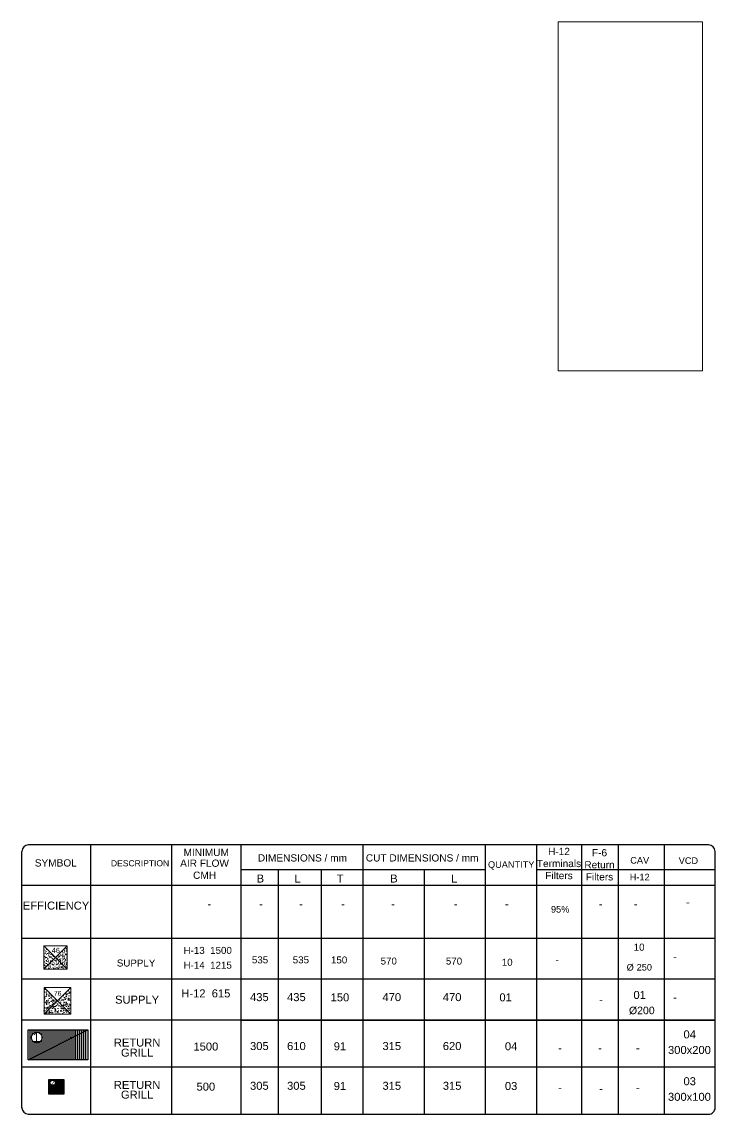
# Model space of a CAD drawing. Extents: x -57174 to 10055, y -18330 to 89882.
# Drawn here: x -57174 to -50217, y 58727 to 69684 of the extents above; entities that cross this region are included whole.
import ezdxf
from ezdxf.enums import TextEntityAlignment as Align

# ---------------------------------------------------------------- set-up
doc = ezdxf.new("R2010")
doc.units = 0
doc.header["$LTSCALE"] = 50
doc.header["$MEASUREMENT"] = 0
for name, color, linetype in [('DIFF SUPPLY', 1, 'CONTINUOUS'), ('Return Ahu-03', 4, 'CONTINUOUS'), ('Return grill 300x300', 2, 'CONTINUOUS'), ('RETURN GRILL-600x300', 2, 'CONTINUOUS'), ('Supply Ahu-04', 5, 'CONTINUOUS')]:
    doc.layers.add(name, color=color, linetype=linetype)
doc.styles.add('ARIAL', font='arial.ttf')
doc.styles.add('STYLE1', font='arial.ttf')

# ---------------------------------------------------------------- blocks, each defined once
blk = doc.blocks.new('RAG 300X300')
at = {"layer": 'Return grill 300x300'}
for p, q in [((0, 0), (300, 0)), ((0, -300), (0, 0)), ((0, -300), (300, 0)), ((20, -300), (20, 0)), ((40, -29), (40, 0)), ((60, -18), (60, 0)), ((80, -16), (80, 0)), ((100, -22), (100, 0)), ((120, -39), (120, 0)), ((140, -300), (140, 0)), ((160, -300), (160, 0)), ((180, -300), (180, 0)), ((200, -300), (200, 0)), ((220, -300), (220, 0)), ((240, -300), (240, 0)), ((260, -300), (260, 0)), ((280, -300), (280, 0)), ((300, 0), (300, -300)), ((40, -300), (40, -112)), ((60, -300), (60, -123)), ((80, -300), (80, -125)), ((100, -300), (100, -119)), ((120, -300), (120, -102)), ((300, -300), (0, -300))]:
    blk.add_line(p, q, dxfattribs=at)
blk.add_ellipse((75, -70), major_axis=(38.6, 38.6), ratio=1, start_param=5.497787, end_param=11.780972, dxfattribs=at)
at = {"layer": 'Return grill 300x300', "color": 0, "style": 'STYLE1'}
blk.add_text('2', height=92, dxfattribs=at).set_placement((76, -111, 0), align=Align.CENTER)
blk = doc.blocks.new('RAG 600X300')
at = {"layer": 'RETURN GRILL-600x300'}
for p, q in [((0, 0), (600, 0)), ((0, -300), (0, 0)), ((0, -300), (600, 0)), ((20, -300), (20, 0)), ((40, -50), (40, 0)), ((60, -31), (60, 0)), ((80, -24), (80, 0)), ((100, -26), (100, 0)), ((120, -36), (120, 0)), ((140, -300), (140, 0)), ((160, -300), (160, 0)), ((180, -300), (180, 0)), ((200, -300), (200, 0)), ((220, -300), (220, 0)), ((240, -300), (240, 0)), ((260, -300), (260, 0)), ((280, -300), (280, 0)), ((300, -300), (300, 0)), ((320, -300), (320, 0)), ((340, -300), (340, 0)), ((360, -300), (360, 0)), ((380, -300), (380, 0)), ((400, -300), (400, 0)), ((420, -300), (420, 0)), ((440, -300), (440, 0)), ((460, -300), (460, 0)), ((480, -300), (480, 0)), ((500, -300), (500, 0)), ((520, -300), (520, 0)), ((540, -300), (540, 0)), ((560, -300), (560, 0)), ((580, -300), (580, 0)), ((600, 0), (600, -300)), ((40, -300), (40, -106)), ((60, -300), (60, -125)), ((80, -300), (80, -131)), ((100, -300), (100, -130)), ((120, -300), (120, -120)), ((600, -300), (0, -300))]:
    blk.add_line(p, q, dxfattribs=at)
blk.add_circle((86, -78, 0), 53.9, dxfattribs=at)
at = {"layer": 'RETURN GRILL-600x300', "color": 0, "style": 'STYLE1'}
blk.add_text('1', height=92, dxfattribs=at).set_placement((81, -122, -1), align=Align.CENTER)

msp = doc.modelspace()

# ---------------------------------------------------------------- hatches: boundary and pattern name
at = {"layer": 'DIFF SUPPLY', "lineweight": 0}
h = msp.add_hatch(dxfattribs=at)
h.set_pattern_fill('AR-SAND', color=256, scale=15.280149, style=0)
h.set_pattern_definition([(37.5, (-31586.76, 22489.614), (-0.962548, 29.442155), [0, -23.225827, 0, -25.976254, 0, -24.830242]), (7.5, (-31586.76, 22489.614), (27.042452, 43.122813), [0, -12.529722, 0, -20.933804, 0, -8.022078]), (327.5, (-31605.555, 22489.614), (47.584552, 0.086471), [0, -7.640075, 0, -27.504268, 0, -35.90835]), (317.5, (-31605.555, 22489.614), (45.934063, 13.411014), [0, -3.820037, 0, -18.030576, 0, -20.628201])])
h.paths.add_polyline_path([(-56951.9, 60416.6), (-56951.9, 60183), (-56835.1, 60299.8)])
h.paths.add_polyline_path([(-56718.3, 60183), (-56835.1, 60299.8), (-56951.9, 60183)])
h.paths.add_polyline_path([(-56718.3, 60416.6), (-56835.1, 60299.8), (-56718.3, 60183)])
h = msp.add_hatch(dxfattribs=at)
h.set_pattern_fill('AR-SAND', color=256, scale=21.522988, style=0)
h.set_pattern_definition([(37.5, (-21710.555, -5614.817), (-1.355805, 41.471006), [0, -32.714943, 0, -36.58908, 0, -34.974856]), (7.5, (-21710.555, -5614.817), (38.090884, 60.741017), [0, -17.64885, 0, -29.486494, 0, -11.299569]), (327.5, (-21737.03, -5614.817), (67.02564, 0.1218), [0, -10.761494, 0, -38.74138, 0, -50.579023]), (317.5, (-21737.03, -5614.817), (64.70083, 18.8902), [0, -5.380747, 0, -25.397126, 0, -29.056034])])
h.paths.add_polyline_path([(-56951, 59728.8), (-56817.2, 59862.6), (-56951, 59996.3)])
h.paths.add_polyline_path([(-56817.2, 59862.6), (-56951, 59728.8), (-56683.5, 59728.8)])
h.paths.add_polyline_path([(-56683.5, 59996.3), (-56817.2, 59862.6), (-56683.5, 59728.8)])

# ---------------------------------------------------------------- linework, layer by layer
for p, q in [((-56951.9, 60416.6, 0), (-56951.9, 60183, 0)), ((-56718.3, 60416.6, 0), (-56951.9, 60416.6, 0)), ((-56718.3, 60416.6, 0), (-56951.9, 60183, 0)), ((-56951.9, 60416.6, 0), (-56718.3, 60183, 0)), ((-56718.3, 60183, 0), (-56718.3, 60416.6, 0)), ((-56951.9, 60183, 0), (-56718.3, 60183, 0)), ((-56951, 59996.3, 0), (-56683.5, 59996.3, 0)), ((-56951, 59728.8, 0), (-56951, 59996.3, 0)), ((-56683.5, 59996.3, 0), (-56951, 59728.8, 0)), ((-56951, 59996.3, 0), (-56683.5, 59728.8, 0)), ((-56683.5, 59996.3, 0), (-56683.5, 59728.8, 0)), ((-56683.5, 59728.8, 0), (-56951, 59728.8, 0))]:
    msp.add_line(p, q, dxfattribs=at)
at = {"layer": 'Return Ahu-03'}
for p, q in [((-57173.1, 60080.3), (-57173.1, 61362.6)), ((-55669.5, 61428.5), (-57107.2, 61428.5)), ((-56481.1, 60080.3), (-56481.1, 61428.5)), ((-54974.3, 61428.5), (-55669.5, 61428.5)), ((-55669.5, 60080.3), (-55669.5, 61428.5)), ((-54974.3, 60080.3), (-54974.3, 61428.5)), ((-51553.2, 61428.5), (-54974.3, 61428.5)), ((-53748.2, 60080.3), (-53748.2, 61428.5)), ((-52522.1, 60080.3), (-52522.1, 61428.5)), ((-52007.1, 60080.3), (-52007.1, 61428.5)), ((-51553.2, 60080.3), (-51553.2, 61428.5)), ((-51553.2, 60080.3), (-51553.2, 61428.5)), ((-50724.1, 61428.5), (-51553.2, 61428.5)), ((-51186.2, 60080.3), (-51186.2, 61428.5)), ((-50282.5, 61428.5), (-50724.1, 61428.5)), ((-50724.1, 60080.3), (-50724.1, 61428.5)), ((-50724.1, 60080.3), (-50724.1, 61428.5)), ((-50216.6, 60080.3), (-50216.6, 61362.6)), ((-53748.2, 61176.7), (-54974.3, 61176.7)), ((-52522.1, 61176.7), (-54974.3, 61176.7)), ((-54602.7, 61176.7), (-54602.7, 60080.3)), ((-54169, 61176.7), (-54169, 60080.3)), ((-53135.2, 61176.7), (-53135.2, 60080.3)), ((-51553.2, 61176.7), (-52007.1, 61176.7)), ((-50724.1, 61176.7), (-51553.2, 61176.7)), ((-50216.6, 61176.7), (-50724.1, 61176.7)), ((-55669.5, 61022), (-57173.1, 61022)), ((-55669.5, 61022), (-55872.3, 61022)), ((-54974.3, 61022), (-55669.5, 61022)), ((-54974.3, 61022), (-55669.5, 61022)), ((-54974.3, 61022), (-55669.5, 61022)), ((-55669.5, 60080.3), (-55669.5, 60964.1)), ((-54974.3, 61022), (-55234.3, 61022)), ((-53249, 61022), (-54974.3, 61022)), ((-52749.8, 61022), (-54974.3, 61022)), ((-51751.4, 61022), (-54974.3, 61022)), ((-51553.2, 61022), (-54974.3, 61022)), ((-54974.3, 60080.3), (-54974.3, 60964.1)), ((-53748.2, 60080.3), (-53748.2, 60964.1)), ((-50724.1, 61022), (-51553.2, 61022)), ((-50216.6, 61022), (-50724.1, 61022)), ((-50216.6, 60489.6), (-57173.1, 60489.6)), ((-55669.5, 60080.3), (-57173.1, 60080.3)), ((-55669.5, 60080.3), (-57173.1, 60080.3)), ((-55669.5, 60080.3), (-57173.1, 60080.3)), ((-57173.1, 59670.9), (-57173.1, 60080.3)), ((-56481.1, 59670.9), (-56481.1, 60080.3)), ((-54974.3, 60080.3), (-55669.5, 60080.3)), ((-54974.3, 60080.3), (-55669.5, 60080.3)), ((-54974.3, 60080.3), (-55669.5, 60080.3)), ((-55669.5, 59670.9), (-55669.5, 60080.3)), ((-55669.5, 59670.9), (-55669.5, 60080.3)), ((-54974.3, 59670.8), (-54974.3, 60080.3)), ((-54974.3, 59670.8), (-54974.3, 60080.3)), ((-51553.2, 60080.3), (-54974.3, 60080.3)), ((-51553.2, 60080.3), (-54974.3, 60080.3)), ((-51553.2, 60080.3), (-54974.3, 60080.3)), ((-54602.7, 60080.3), (-54602.7, 59670.8)), ((-54169, 60080.3), (-54169, 59670.8)), ((-53748.2, 59670.8), (-53748.2, 60080.3)), ((-53748.2, 59670.8), (-53748.2, 60080.3)), ((-53135.2, 60080.3), (-53135.2, 59670.8)), ((-52522.1, 59670.8), (-52522.1, 60080.3)), ((-52007.1, 59670.8), (-52007.1, 60080.3)), ((-51553.2, 59670.8), (-51553.2, 60080.3)), ((-51553.2, 59670.8), (-51553.2, 60080.3)), ((-50724.1, 60080.3), (-51553.2, 60080.3)), ((-50724.1, 60080.3), (-51553.2, 60080.3)), ((-50724.1, 60080.3), (-51553.2, 60080.3)), ((-51186.2, 59670.8), (-51186.2, 60080.3)), ((-50216.6, 60080.3), (-50724.1, 60080.3)), ((-50216.6, 60080.3), (-50724.1, 60080.3)), ((-50216.6, 60080.3), (-50724.1, 60080.3)), ((-50724.1, 59670.8), (-50724.1, 60080.3)), ((-50724.1, 59670.8), (-50724.1, 60080.3)), ((-50216.6, 59670.8), (-50216.6, 60080.3)), ((-51553.2, 59670.9), (-57173.1, 59670.9)), ((-57173.1, 58791.6), (-57173.1, 59670.8)), ((-51553.2, 59670.8), (-57173.1, 59670.8)), ((-56481.1, 58727.4), (-56481.1, 59670.8)), ((-55669.5, 58727.4), (-55669.5, 59670.8)), ((-55669.5, 58727.4), (-55669.5, 59670.8)), ((-54974.3, 58727.4), (-54974.3, 59670.8)), ((-54974.3, 58727.4), (-54974.3, 59670.8)), ((-54974.3, 59670.8), (-51553.2, 59670.8)), ((-54602.7, 59670.8), (-54602.7, 58727.5)), ((-54169, 59670.8), (-54169, 58727.6)), ((-53748.2, 58727.7), (-53748.2, 59670.8)), ((-53135.2, 59670.8), (-53135.2, 58727.8)), ((-52522.1, 58727.9), (-52522.1, 59670.8)), ((-52007.1, 58728), (-52007.1, 59670.8)), ((-50867.8, 59670.9), (-51553.2, 59670.9)), ((-51553.2, 58728.1), (-51553.2, 59670.8)), ((-51553.2, 58728.2), (-51553.2, 59670.8)), ((-51553.2, 59670.8), (-50724.1, 59670.8)), ((-50724.1, 59670.8), (-51553.2, 59670.8)), ((-51186.2, 58728.3), (-51186.2, 59670.8)), ((-50724.1, 58728.5), (-50724.1, 59670.8)), ((-50216.6, 59670.8), (-50724.1, 59670.8)), ((-50724.1, 58728.4), (-50724.1, 59670.8)), ((-50724.1, 59670.8), (-50216.6, 59670.8)), ((-50216.6, 58791.6), (-50216.6, 59670.8)), ((-57173.1, 59201), (-55669.5, 59201)), ((-55669.5, 59201), (-54974.3, 59201)), ((-54974.3, 59201), (-51553.2, 59201)), ((-51553.2, 59201), (-50724.1, 59201)), ((-50724.1, 59201), (-50216.6, 59201)), ((-57108, 58727.4), (-55670.2, 58727.4)), ((-55670.2, 58727.4), (-54975, 58727.4)), ((-54975, 58727.4), (-51553.2, 58728.1)), ((-51553.2, 58728.2), (-50724.1, 58728.4)), ((-50724.1, 58728.5), (-50269.2, 58728.6))]:
    msp.add_line(p, q, dxfattribs=at)
for centre, radius, start, end in [((-57107.2, 61362.6), 65.9, 90, 180), ((-50282.5, 61362.6), 65.9, 0, 90), ((-57108, 58793.3), 65.9, 180, 270), ((-57109.7, 58791.6), 63.4, 180, 270), ((-50281, 58791.8), 64.4, 269.45509, 359.75309)]:
    msp.add_arc(centre, radius, start, end, dxfattribs=at)
at = {"layer": 'RETURN GRILL-600x300'}
msp.add_line((-56677.2, 59495.2, 0), (-56677.2, 59500.2, 0), dxfattribs=at)
at = {"layer": 'Supply Ahu-04', "lineweight": 0, "flags": 128}
msp.add_lwpolyline([(-50343.5, 66183.7), (-50343.5, 69683.7), (-51792.1, 69683.7), (-51792.1, 66183.7), (-50343.5, 66183.7)], dxfattribs=at)

# ---------------------------------------------------------------- block references
at = {"layer": 'Return grill 300x300', "xscale": 0.5, "yscale": 0.5, "zscale": 0.5}
msp.add_blockref('RAG 300X300', (-56902.2, 59076.3, 0), dxfattribs=at)
at = {"layer": 'RETURN GRILL-600x300'}
msp.add_blockref('RAG 600X300', (-57110.4, 59573.6, 3003.8), dxfattribs=at)

# ---------------------------------------------------------------- texts
at = {"layer": 'DIFF SUPPLY', "lineweight": 0, "style": 'STYLE1'}
for s, height, p in [('46', 52.39, (-56833, 60343.5)), ('76', 49.2, (-56814.2, 59914.6, 0))]:
    msp.add_text(s, height=height, dxfattribs=at).set_placement(p, align=Align.CENTER)
at = {"layer": 'Return Ahu-03', "style": 'STYLE1'}
for s, height, p in [('B', 80.3, (-54779.9, 61050.8)), ('L', 80.3, (-54408, 61050.8)), ('T', 80.3, (-53979.2, 61050.8)), ('B', 80.3, (-53440.1, 61050.8)), ('L', 80.3, (-52835.2, 61050.8)), ('EFFICIENCY', 80.25, (-56830.5, 60779.4)), ('-', 80.3, (-55291.9, 60796)), ('-', 80.3, (-54772.7, 60796)), ('-', 80.3, (-54373, 60796)), ('-', 80.3, (-53952.2, 60796)), ('-', 80.3, (-53449.5, 60796)), ('-', 80.3, (-52821.7, 60796)), ('-', 80.3, (-52307.1, 60796)), ('-', 80.3, (-51365, 60796)), ('-', 80.3, (-51013.1, 60796)), ('-', 80.3, (-50490.8, 60814.2)), ('H-13  1500', 70.07, (-55308.7, 60335)), ('10', 70.07, (-50979.7, 60367.5, 72274.8)), ('SUPPLY', 70.07, (-56027.6, 60208.4)), ('535', 70.07, (-54783.7, 60240, 0)), ('535', 70.07, (-54373.8, 60240, 0)), ('150', 70.07, (-53990, 60238.9)), ('570', 70.07, (-53492.2, 60228.2)), ('570', 70.07, (-52837, 60227.8, 0)), ('10', 70.07, (-52303.5, 60216.1, 0)), ('-', 70.1, (-51801.7, 60243.4)), ('-', 80.3, (-50620.1, 60269.6)), ('H-14  1215', 70.07, (-55308.7, 60186.5)), ('%%C', 65.94, (-51069.2, 60167.9, 0)), ('250', 65.94, (-50927.5, 60167.9, 0)), ('H-12  615', 80.25, (-55327.3, 59898.6)), ('435', 80.25, (-54790.4, 59861.1)), ('435', 80.25, (-54418.8, 59861.1)), ('150', 80.25, (-53981.9, 59858.9)), ('470', 80.25, (-53461.5, 59861.1)), ('470', 80.25, (-52856.1, 59861.1)), ('01', 80.25, (-52319.3, 59858.9)), ('01', 80.25, (-50974.3, 59882.9)), ('SUPPLY', 80.25, (-56017.2, 59835.6)), ('-', 80.3, (-51361.4, 59838.3)), ('-', 80.3, (-50620.1, 59860.3)), ('%%C200', 75.52, (-50952.7, 59729.8, -2438.4)), ('04', 80.25, (-50472.1, 59487.5)), ('RETURN', 80.25, (-56017.2, 59405.8)), ('GRILL', 80.25, (-56017.2, 59304.4)), ('1500', 80.25, (-55327.3, 59365.7)), ('305', 80.25, (-54790.4, 59370.5)), ('610', 80.25, (-54418.8, 59370.5)), ('91', 80.25, (-53981.9, 59368.3)), ('315', 80.25, (-53461.5, 59370.5)), ('620', 80.25, (-52856.1, 59370.5)), ('04', 80.25, (-52264.3, 59368.3)), ('-', 80.3, (-51773, 59351)), ('-', 80.3, (-51373.3, 59351)), ('-', 80.3, (-50992.7, 59351)), ('300x200', 80.25, (-50474.7, 59331.2)), ('RETURN', 80.25, (-56017.2, 58980.1)), ('03', 80.25, (-50472.1, 59017.6)), ('GRILL', 80.25, (-56017.2, 58883.2)), ('500', 80.25, (-55327.3, 58963.3)), ('305', 80.25, (-54790.4, 58971.9)), ('305', 80.25, (-54418.8, 58971.9)), ('91', 80.25, (-53981.9, 58969.7)), ('315', 80.25, (-53461.5, 58971.9)), ('315', 80.25, (-52856.1, 58971.9)), ('03', 80.25, (-52264.3, 58969.7)), ('-', 80.3, (-51773, 58952.5)), ('-', 80.3, (-51361.4, 58942.8)), ('-', 80.3, (-50992.7, 58952.5)), ('300x100', 80.25, (-50474.7, 58861.3))]:
    msp.add_text(s, height=height, dxfattribs=at).set_placement(p, align=Align.CENTER)
at = {"layer": 'Return Ahu-03', "attachment_point": 2, "style": 'ARIAL'}
for s, insert, char_height, width in [('MINIMUM', (-55323.5, 61388.9, 0), 72.49, 576.177), ('H-12\\PTerminals\\PFilters', (-51783.7, 61398.8), 72.49, 269.631), ('F-6 \\PReturn\\PFilters', (-51377.2, 61385.8), 72.49, 269.631), ('SYMBOL ', (-56833, 61283.7), 72.49, 576.177), ('DESCRIPTION', (-55987.4, 61274.6, 0), 61.239, 486.77), ('AIR FLOW\\PCMH', (-55340.3, 61281.1), 72.49, 576.177), ('DIMENSIONS / mm', (-54358.1, 61334.1), 72.487, 1124.275), ('CUT DIMENSIONS / mm', (-53156.5, 61334.1), 72.487, 1124.275), ('QUANTITY', (-52263.4, 61264.1), 65.9, 269.631), ('CAV', (-50973.7, 61306.2), 65.9, 269.631), ('VCD', (-50485, 61303.3), 65.9, 269.631), ('H-12', (-50973.7, 61138.1), 65.9, 269.631), ('95%', (-51772, 60815.1), 65.9, 269.631)]:
    msp.add_mtext(s, dxfattribs=dict(at, insert=insert, char_height=char_height, width=width))

doc.saveas('drawing.dxf')
